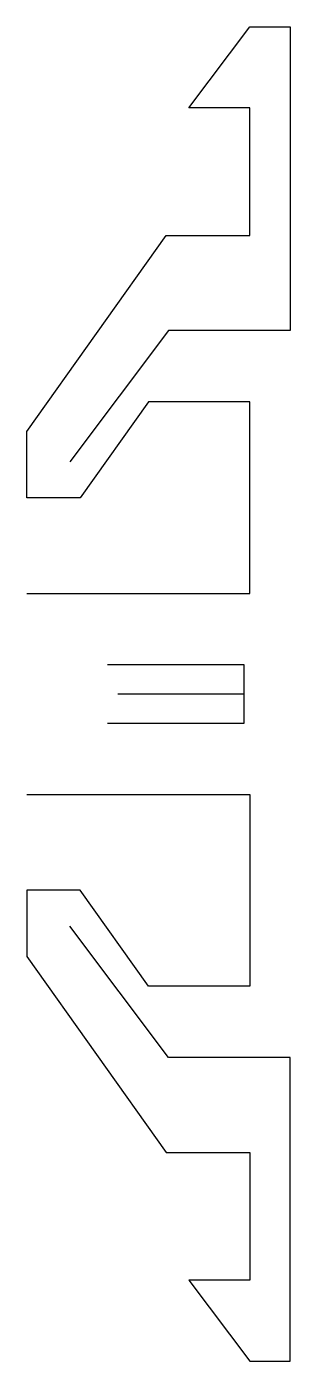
# Model space of a CAD drawing. Header units: millimetres. Extents: x -0.4 to 0.9, y -4 to 2.59.
import ezdxf

# ---------------------------------------------------------------- set-up
doc = ezdxf.new("R2010")
doc.units = ezdxf.units.MM
doc.layers.get('0').update_dxf_attribs({"linetype": 'CONTINUOUS'})

msp = doc.modelspace()

# ---------------------------------------------------------------- linework, layer by layer
for p, q in [((0.4, 2.1924), (0.7, 2.5924)), ((0.7, 2.5924), (0.9, 2.5924)), ((0.9, 2.5924), (0.9, 1.0924)), ((0.7, 2.1924), (0.4, 2.1924)), ((0.7, 1.5609), (0.7, 2.1924)), ((-0.4, 0.5924), (0.2873, 1.5609)), ((0.2873, 1.5609), (0.7, 1.5609)), ((0.3, 1.0924), (-0.1866, 0.4436)), ((0.9, 1.0924), (0.3, 1.0924)), ((0.2, 0.7388), (-0.1358, 0.2656)), ((0.7, 0.7388), (0.2, 0.7388)), ((0.7, -0.2076), (0.7, 0.7388)), ((-0.4, 0.2656), (-0.4, 0.5924)), ((-0.1358, 0.2656), (-0.4, 0.2656)), ((-0.4, -0.2076), (0.7, -0.2076)), ((0.6731, -0.5591), (-0.001, -0.5591)), ((0.6731, -0.8485), (0.6731, -0.5591)), ((0.6731, -0.7038), (0.05, -0.7038)), ((-0.001, -0.8485), (0.6731, -0.8485)), ((-0.4, -1.2), (0.7, -1.2)), ((0.7, -1.2), (0.7, -2.1464)), ((-0.1358, -1.6732), (-0.4, -1.6732)), ((-0.4, -1.6732), (-0.4, -2)), ((0.2, -2.1464), (-0.1358, -1.6732)), ((0.3, -2.5), (-0.1866, -1.8512)), ((-0.4, -2), (0.2873, -2.9685)), ((0.7, -2.1464), (0.2, -2.1464)), ((0.9, -2.5), (0.3, -2.5)), ((0.9, -4), (0.9, -2.5)), ((0.2873, -2.9685), (0.7, -2.9685)), ((0.7, -2.9685), (0.7, -3.6)), ((0.7, -3.6), (0.4, -3.6)), ((0.4, -3.6), (0.7, -4)), ((0.7, -4), (0.9, -4))]:
    msp.add_line(p, q)

doc.saveas('drawing.dxf')
